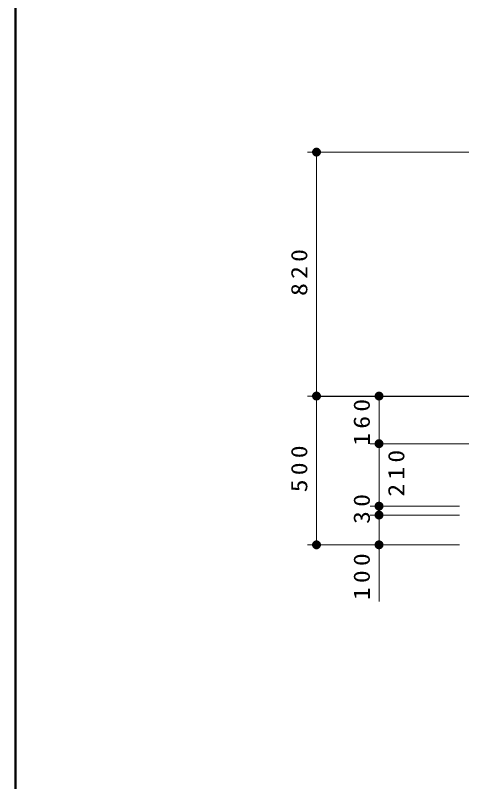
# Model space of a CAD drawing. Units: millimetres on the paper, scale 1:30. Extents: x -385 to 0, y -5 to 267.
# Drawn here: x -385 to -335, y 63.3 to 149.2 of the extents above; entities that cross this region are included whole.
import ezdxf

# ---------------------------------------------------------------- set-up
doc = ezdxf.new("R2010")
doc.units = ezdxf.units.MM
doc.layers.add('1_30', color=7, linetype='Continuous', lineweight=25)
doc.layers.add('LY_3', color=7, linetype='Continuous', lineweight=13)
doc.styles.add('ＭＳ ゴシック', font='')
doc.styles.get('ＭＳ ゴシック').set_extended_font_data('MS Gothic')

# ---------------------------------------------------------------- blocks, each defined once
blk = doc.blocks.new('filled_dot')
at = {"color": 0, "linetype": 'Continuous', "lineweight": -2, "const_width": 1.25}
blk.add_lwpolyline([(-0.625, 0, 1), (0.625, 0, 1)], format="xyb", close=True, dxfattribs=at)

msp = doc.modelspace()

# ---------------------------------------------------------------- linework, layer by layer
at = {"layer": '1_30', "lineweight": 13}
for p, q in [((-314.6, 133.836), (-352.283, 133.836)), ((-351.283, 106.503), (-351.283, 133.836)), ((-348.866, 106.503), (-352.283, 106.503)), ((-339.849, 106.503), (-352.283, 106.503)), ((-351.283, 89.836), (-351.283, 106.503)), ((-344.283, 106.503), (-344.283, 101.169)), ((-333.283, 101.169), (-345.283, 101.169)), ((-344.283, 94.169), (-344.283, 101.169)), ((-335.283, 94.169), (-345.283, 94.169)), ((-344.283, 93.169), (-344.283, 94.169)), ((-335.283, 93.169), (-345.283, 93.169)), ((-344.283, 83.503), (-344.283, 93.169)), ((-335.283, 89.836), (-352.283, 89.836))]:
    msp.add_line(p, q, dxfattribs=at)
at = {"layer": '1_30'}
msp.add_line((-351.799, 106.503), (-332.45, 106.503), dxfattribs=at)
at = {"layer": 'LY_3', "lineweight": 50}
msp.add_line((-385, 267), (-385, 0), dxfattribs=at)

# ---------------------------------------------------------------- block references
at = {"layer": '1_30', "lineweight": 13, "xscale": 0.4, "yscale": 0.4}
for p, rotation in [((-351.283, 133.836), 270), ((-351.283, 106.503), 270), ((-351.283, 106.503), 90), ((-344.283, 106.503), 270), ((-344.283, 101.169), 270), ((-344.283, 101.169), 90), ((-344.283, 94.169), 270), ((-344.283, 94.169), 90), ((-344.283, 93.169), 270), ((-351.283, 89.836), 90), ((-344.283, 89.836), 90)]:
    msp.add_blockref('filled_dot', p, dxfattribs=dict(at, rotation=rotation))

# ---------------------------------------------------------------- texts
at = {"layer": '1_30', "char_height": 1.833, "rotation": 90, "style": 'ＭＳ ゴシック'}
for s, insert, attachment_point in [('\\T1.33;\\W1.15;820', (-352.283, 120.585), 8), ('\\T1.33;\\W1.15;160', (-345.283, 103.798), 8), ('\\T1.33;\\W1.15;500', (-352.283, 98.586), 8), ('\\T1.33;\\W1.15;210', (-343.283, 98.091), 2), ('\\T1.34;\\W1.15;30', (-345.283, 94.097), 8), ('\\T1.33;\\W1.15;100', (-345.283, 86.503), 8)]:
    msp.add_mtext(s, dxfattribs=dict(at, insert=insert, attachment_point=attachment_point))

doc.saveas('drawing.dxf')
